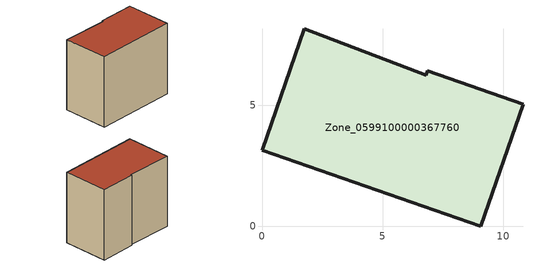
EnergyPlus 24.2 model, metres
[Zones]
Zone_0599100000367760
 floor ground (C_G): 6.86,6.43 10.82,5.05 9.06,0 0,3.15 1.75,8.17 6.8,6.26 z0
 wall outside (C_F): 9.06,0 10.82,5.05 6.86,6.43 6.8,6.26 1.75,8.17 0,3.15 9.06,0 z0:8.38
 roof outside (C_R): 10.82,5.05 6.86,6.43 6.8,6.26 1.75,8.17 0,3.15 9.06,0 z8.38
[BUILDING]
Pand.0599100000367760: North Axis=0; Terrain=City; Loads Convergence Tolerance Value=0.04; Temperature Convergence Tolerance Value=0.4; Solar Distribution=FullExterior; Maximum Number of Warmup Days=25; Minimum Number of Warmup Days=1
[Site:Location]
Rotterdam.The.Hague.AP_ZH_NLD Design_Conditions: Latitude=51.96; Longitude=4.45; Time Zone=1; Elevation=-4.5
[SITE:GROUNDTEMPERATURE:BUILDINGSURFACE]
18, 18, 18, 18, 18, 18, 18, 18, 18, 18, 18, 18
[MATERIAL] Thermal Absorptance=0.9; Solar Absorptance=0.7; Visible Absorptance=0.7
Name | Roughness | Thickness | Conductivity | Density | Specific Heat
G.TC.1992-2005 | MediumSmooth | 0.15 | 0.06 | 540 | 1210
F.TC.1992-2005 | Rough | 0.3 | 0.12 | 1920 | 840
R.TC.1992-2005 | MediumRough | 0.2 | 0.08 | 1500 | 1000
[CONSTRUCTION]
C_G: G.TC.1992-2005
C_F: F.TC.1992-2005
C_R: R.TC.1992-2005
[ZONE]
Zone_0599100000367760: Type=1; Multiplier=1; Ceiling Height=Autocalculate; Volume=Autocalculate; Floor Area=autocalculate; Part of Total Floor Area=Yes
[ZONEINFILTRATION:DESIGNFLOWRATE]
Infil_Zone_0599100000367760: Zone or ZoneList or Space or SpaceList=Zone_0599100000367760; Schedule=AlwaysOn; Design Flow Rate Calculation Method=Flow/Area; Flow Rate per Floor Area=0.0015; Constant Term Coefficient=1; Temperature Term Coefficient=0; Velocity Term Coefficient=0; Velocity Squared Term Coefficient=0
[HVACTEMPLATE:ZONE:IDEALLOADSAIRSYSTEM]
Zone_0599100000367760: Maximum Heating Supply Air Temperature=50; Minimum Cooling Supply Air Temperature=13; Maximum Heating Supply Air Humidity Ratio=0.0156; Minimum Cooling Supply Air Humidity Ratio=0.0077; Heating Limit=NoLimit; Cooling Limit=NoLimit; Dehumidification Control Type=ConstantSensibleHeatRatio; Cooling Sensible Heat Ratio=0.7; Dehumidification Setpoint=60; Humidification Control Type=None; Humidification Setpoint=30; Outdoor Air Method=None; Outdoor Air Flow Rate per Person=0.00944; Outdoor Air Flow Rate per Zone Floor Area=0; Outdoor Air Flow Rate per Zone=0; Demand Controlled Ventilation Type=None; Outdoor Air Economizer Type=NoEconomizer; Heat Recovery Type=None; Sensible Heat Recovery Effectiveness=0.7; Latent Heat Recovery Effectiveness=0.65
[ZONECONTROL:THERMOSTAT]
ThermostatControl_Zone_0599100000367760: Zone or ZoneList=Zone_0599100000367760; Control Type Schedule=DualSetpointControlType; Control 1=Thermostat_Zone_0599100000367760; Temperature Difference Between Cutout And Setpoint=0
[THERMOSTATSETPOINT:DUALSETPOINT]
Thermostat_Zone_0599100000367760: Heating Setpoint Temperature Schedule=HeatingSetpoint_Zone_0599100000367760; Cooling Setpoint Temperature Schedule=CoolingSetpoint_Zone_0599100000367760
[SCHEDULE:COMPACT]
HeatingSetpoint_Zone_0599100000367760: Through: 12/31, For: AllDays, Until: 24:00, 21
CoolingSetpoint_Zone_0599100000367760: Through: 12/31, For: AllDays, Until: 24:00, 24
DualSetpointControlType: Through: 12/31, For: AllDays, Until: 24:00, 4
AlwaysOn: Through: 12/31, For: AllDays, Until: 24:00, 1
